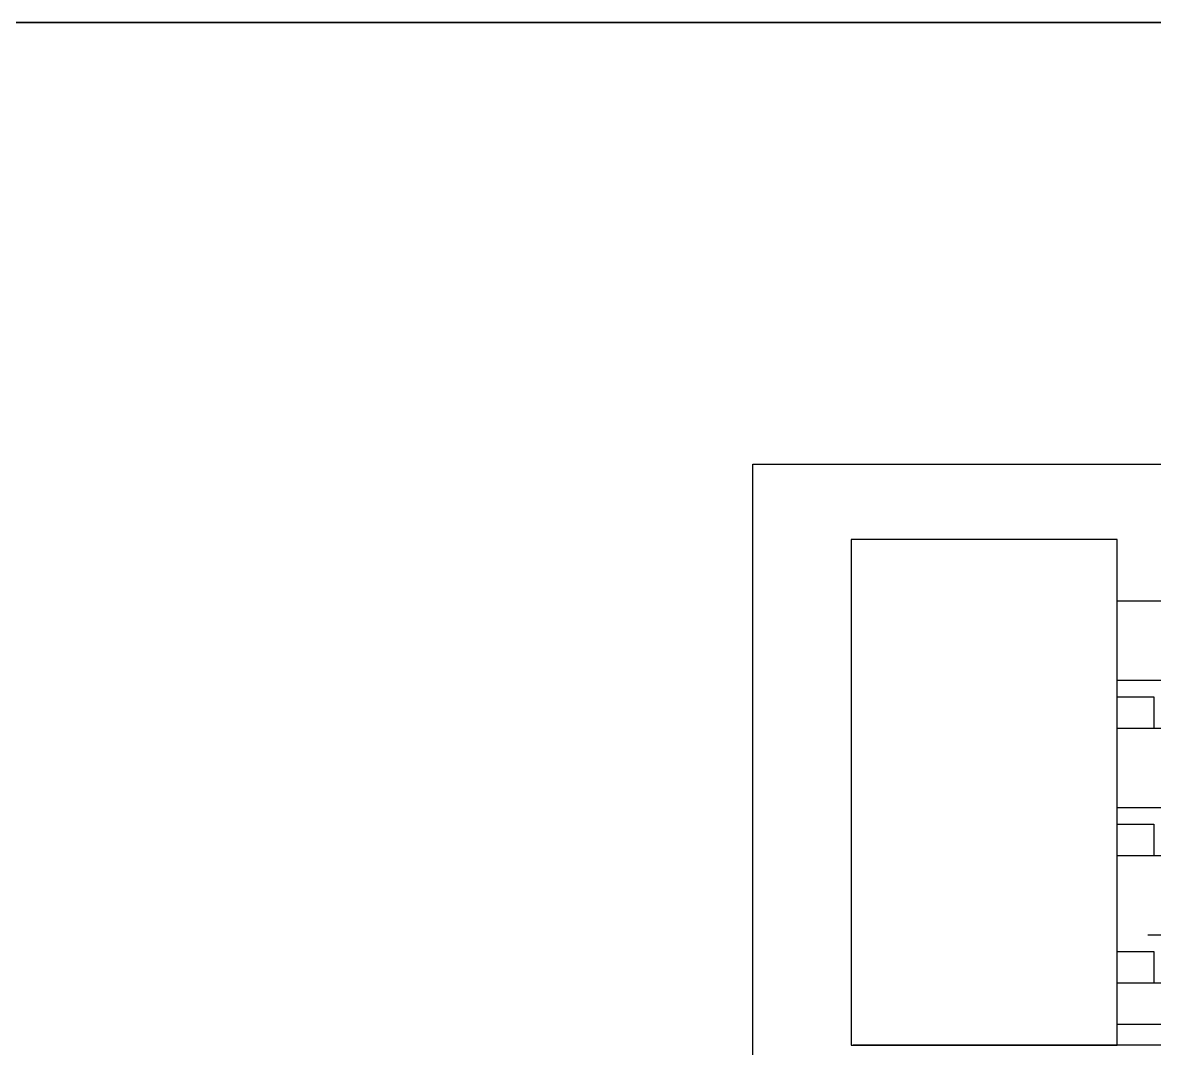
# Model space of a CAD drawing. Header units: metres. Extents: x 0 to 298, y 0 to 162.
# Drawn here: x 148.92 to 182, y 131.72 to 161.68 of the extents above; entities that cross this region are included whole.
import ezdxf

# ---------------------------------------------------------------- set-up
doc = ezdxf.new("R2010")
doc.units = ezdxf.units.M
doc.header["$MEASUREMENT"] = 0

msp = doc.modelspace()

# ---------------------------------------------------------------- linework, layer by layer
for p, q in [((218.74083, 144.7788), (180.91038, 144.7788)), ((218.74083, 142.4588), (180.91038, 142.4588)), ((218.74083, 141.0588), (180.91038, 141.0588)), ((218.74083, 138.7388), (180.91038, 138.7388)), ((218.74083, 137.3388), (180.91038, 137.3388)), ((218.74083, 135.0188), (181.81038, 135.0188)), ((195.84815, 133.6188), (180.91038, 133.6188)), ((187.8483, 132.4188), (180.91038, 132.4188)), ((226.04216, 131.81188), (173.1923, 131.81188))]:
    msp.add_line(p, q)
at = {"lineweight": 35}
msp.add_lwpolyline([(0.00056, 161.68092), (261.90152, 161.68092), (261.90152, 0.00006), (0.00056, 0.00006)], close=True, dxfattribs=at)
at = {"linetype": 'ByBlock'}
msp.add_lwpolyline([(170.26177, 148.78476), (248.89615, 148.78476), (248.89615, 82.19907), (170.26177, 82.19907)], close=True, dxfattribs=at)
msp.add_lwpolyline([(173.13408, 131.81188), (180.91038, 131.81188), (180.91038, 146.5788), (173.13408, 146.5788)], close=True)
for points in [[(180.91038, 141.9888), (181.98409, 141.9888), (181.98409, 141.0588)], [(180.91038, 138.2688), (181.98409, 138.2688), (181.98409, 137.3388)], [(180.91038, 134.5488), (181.98409, 134.5488), (181.98409, 133.6188)], [(181.98409, 132.4188), (180.91038, 132.4188)]]:
    msp.add_lwpolyline(points)

doc.saveas('drawing.dxf')
